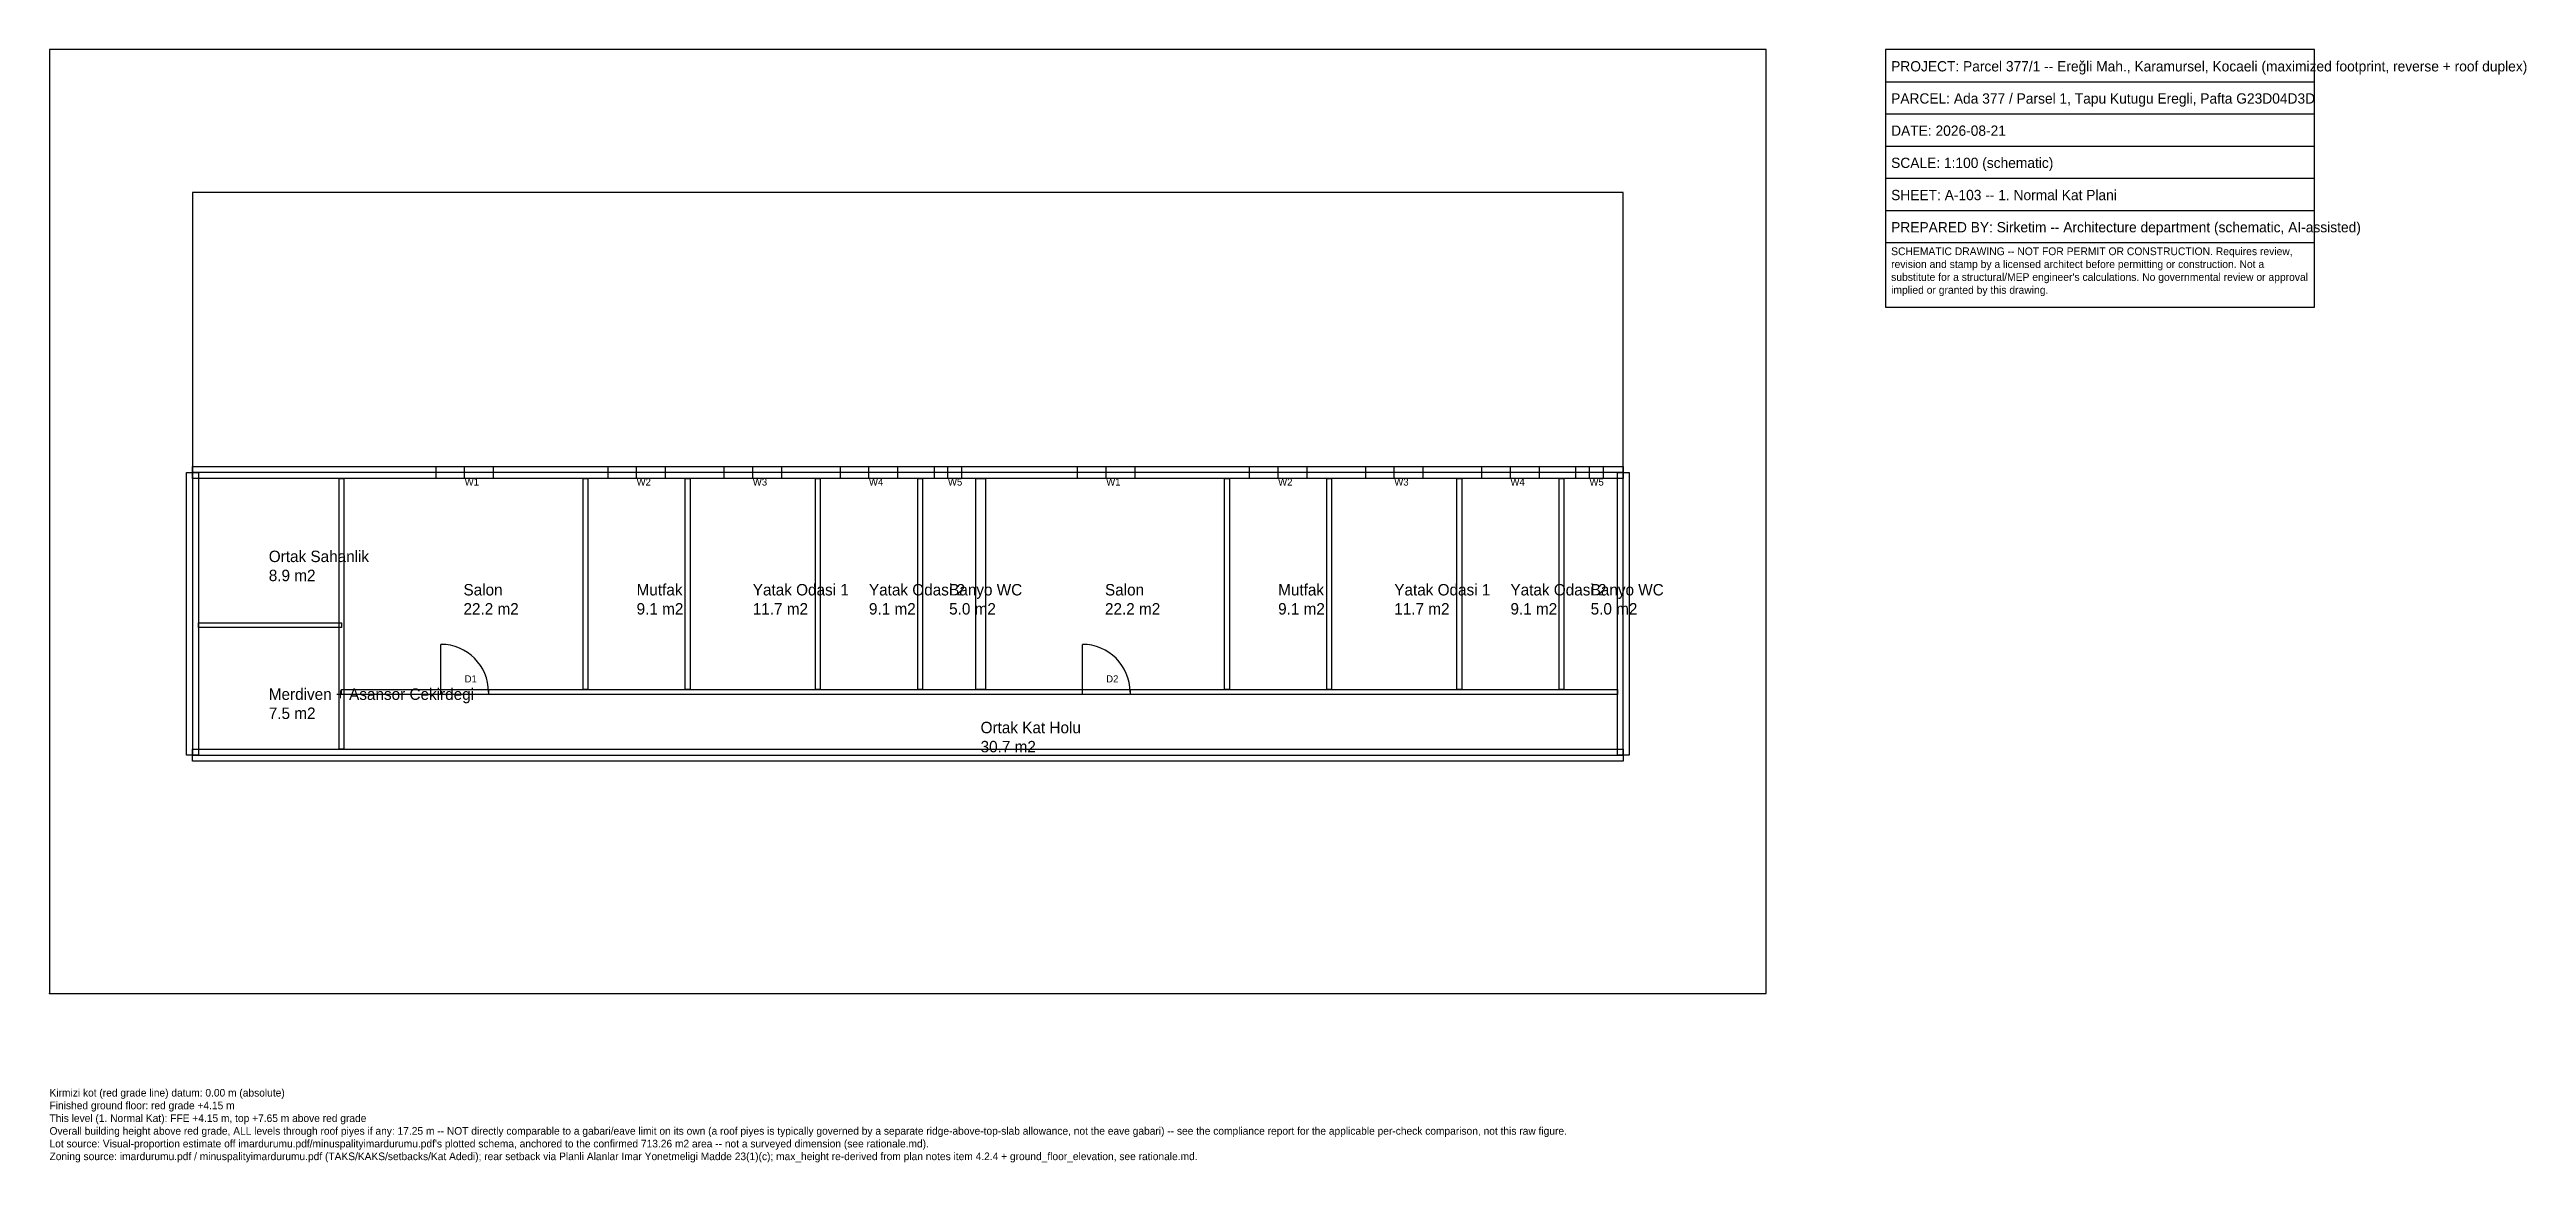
# Paper-space layout 'A-103' of a CAD drawing. Header units: metres. Extents: x 0 to 52, y -3.5 to 19.8.
import ezdxf

# ---------------------------------------------------------------- set-up
doc = ezdxf.new("R2010")
doc.units = ezdxf.units.M
for name, color, linetype in [('A-ANNO-NOTE', 7, 'Continuous'), ('A-ANNO-NPLT', 8, 'Continuous'), ('A-ANNO-TTLB', 7, 'Continuous'), ('A-AREA-IDEN', 2, 'Continuous'), ('A-AREA-PLAN', 4, 'Continuous'), ('A-DOOR', 3, 'Continuous'), ('A-GLAZ', 5, 'Continuous'), ('A-WALL', 7, 'Continuous'), ('A-WALL-INTR', 7, 'Continuous'), ('C-PROP', 1, 'Continuous'), ('Z-DATA-NOPLOT', 8, 'Continuous')]:
    doc.layers.add(name, color=color, linetype=linetype)

psp = doc.layouts.new('A-103')

# ---------------------------------------------------------------- linework, layer by layer
at = {"layer": 'A-ANNO-NPLT'}
psp.add_lwpolyline([(3, 5), (33.02, 5), (33.02, 16.8), (3, 16.8)], close=True, dxfattribs=at)
at = {"layer": 'A-ANNO-TTLB'}
for p, q in [((38.52, 19.125), (47.52, 19.125)), ((38.52, 18.45), (47.52, 18.45)), ((38.52, 17.775), (47.52, 17.775)), ((38.52, 17.1), (47.52, 17.1)), ((38.52, 16.425), (47.52, 16.425)), ((38.52, 15.75), (47.52, 15.75))]:
    psp.add_line(p, q, dxfattribs=at)
psp.add_lwpolyline([(38.52, 14.4), (47.52, 14.4), (47.52, 19.8), (38.52, 19.8)], close=True, dxfattribs=at)
at = {"layer": 'A-AREA-IDEN'}
for points in [[(3.125, 7.775), (6.075, 7.775), (6.075, 10.805), (3.125, 10.805)], [(6.175, 6.375), (11.195, 6.375), (11.195, 10.805), (6.175, 10.805)], [(11.295, 6.375), (13.34, 6.375), (13.34, 10.805), (11.295, 10.805)], [(13.44, 6.375), (16.07, 6.375), (16.07, 10.805), (13.44, 10.805)], [(16.17, 6.375), (18.215, 6.375), (18.215, 10.805), (16.17, 10.805)], [(18.315, 6.375), (19.435, 6.375), (19.435, 10.805), (18.315, 10.805)], [(19.635, 6.375), (24.655, 6.375), (24.655, 10.805), (19.635, 10.805)], [(24.755, 6.375), (26.8, 6.375), (26.8, 10.805), (24.755, 10.805)], [(26.9, 6.375), (29.53, 6.375), (29.53, 10.805), (26.9, 10.805)], [(29.63, 6.375), (31.675, 6.375), (31.675, 10.805), (29.63, 10.805)], [(31.775, 6.375), (32.895, 6.375), (32.895, 10.805), (31.775, 10.805)], [(3.125, 5.125), (6.075, 5.125), (6.075, 7.675), (3.125, 7.675)], [(6.175, 5.125), (32.895, 5.125), (32.895, 6.275), (6.175, 6.275)]]:
    psp.add_lwpolyline(points, close=True, dxfattribs=at)
at = {"layer": 'A-AREA-PLAN'}
psp.add_lwpolyline([(3, 5), (33.02, 5), (33.02, 10.93), (3, 10.93)], close=True, dxfattribs=at)
at = {"layer": 'A-DOOR'}
for p, q in [((8.21, 6.325), (8.21, 7.325)), ((21.67, 6.325), (21.67, 7.325))]:
    psp.add_line(p, q, dxfattribs=at)
for points in [[(8.21, 6.375), (9.21, 6.375), (9.21, 6.275), (8.21, 6.275)], [(21.67, 6.375), (22.67, 6.375), (22.67, 6.275), (21.67, 6.275)]]:
    psp.add_lwpolyline(points, close=True, dxfattribs=at)
for centre in [(8.21, 6.325), (21.67, 6.325)]:
    psp.add_arc(centre, 1, 0, 90, dxfattribs=at)
at = {"layer": 'A-GLAZ'}
for p, q in [((8.71, 10.805), (8.71, 11.055)), ((12.3175, 10.805), (12.3175, 11.055)), ((14.755, 10.805), (14.755, 11.055)), ((17.1925, 10.805), (17.1925, 11.055)), ((18.85, 10.805), (18.85, 11.055)), ((22.17, 10.805), (22.17, 11.055)), ((25.7775, 10.805), (25.7775, 11.055)), ((28.215, 10.805), (28.215, 11.055)), ((30.6525, 10.805), (30.6525, 11.055)), ((32.31, 10.805), (32.31, 11.055))]:
    psp.add_line(p, q, dxfattribs=at)
for points in [[(9.31, 10.805), (8.11, 10.805), (8.11, 11.055), (9.31, 11.055)], [(12.9175, 10.805), (11.7175, 10.805), (11.7175, 11.055), (12.9175, 11.055)], [(15.355, 10.805), (14.155, 10.805), (14.155, 11.055), (15.355, 11.055)], [(17.7925, 10.805), (16.5925, 10.805), (16.5925, 11.055), (17.7925, 11.055)], [(19.135, 10.805), (18.565, 10.805), (18.565, 11.055), (19.135, 11.055)], [(22.77, 10.805), (21.57, 10.805), (21.57, 11.055), (22.77, 11.055)], [(26.3775, 10.805), (25.1775, 10.805), (25.1775, 11.055), (26.3775, 11.055)], [(28.815, 10.805), (27.615, 10.805), (27.615, 11.055), (28.815, 11.055)], [(31.2525, 10.805), (30.0525, 10.805), (30.0525, 11.055), (31.2525, 11.055)], [(32.595, 10.805), (32.025, 10.805), (32.025, 11.055), (32.595, 11.055)]]:
    psp.add_lwpolyline(points, close=True, dxfattribs=at)
at = {"layer": 'A-WALL'}
for points in [[(3.125, 10.93), (3.125, 5), (2.875, 5), (2.875, 10.93)], [(33.02, 10.805), (3, 10.805), (3, 11.055), (33.02, 11.055)], [(32.895, 5), (32.895, 10.93), (33.145, 10.93), (33.145, 5)], [(3, 5.125), (33.02, 5.125), (33.02, 4.875), (3, 4.875)]]:
    psp.add_lwpolyline(points, close=True, dxfattribs=at)
at = {"layer": 'A-WALL-INTR'}
for points in [[(6.075, 5.125), (6.075, 10.805), (6.175, 10.805), (6.175, 5.125)], [(11.195, 6.375), (11.195, 10.805), (11.295, 10.805), (11.295, 6.375)], [(13.34, 6.375), (13.34, 10.805), (13.44, 10.805), (13.44, 6.375)], [(16.07, 6.375), (16.07, 10.805), (16.17, 10.805), (16.17, 6.375)], [(18.215, 6.375), (18.215, 10.805), (18.315, 10.805), (18.315, 6.375)], [(19.435, 6.375), (19.435, 10.805), (19.635, 10.805), (19.635, 6.375)], [(24.655, 6.375), (24.655, 10.805), (24.755, 10.805), (24.755, 6.375)], [(26.8, 6.375), (26.8, 10.805), (26.9, 10.805), (26.9, 6.375)], [(29.53, 6.375), (29.53, 10.805), (29.63, 10.805), (29.63, 6.375)], [(31.675, 6.375), (31.675, 10.805), (31.775, 10.805), (31.775, 6.375)], [(3.125, 7.775), (6.125, 7.775), (6.125, 7.675), (3.125, 7.675)], [(6.125, 6.375), (32.895, 6.375), (32.895, 6.275), (6.125, 6.275)]]:
    psp.add_lwpolyline(points, close=True, dxfattribs=at)
at = {"layer": 'C-PROP'}
psp.add_lwpolyline([(0, 0), (36.02, 0), (36.02, 19.8), (0, 19.8)], close=True, dxfattribs=at)
at = {"layer": 'Z-DATA-NOPLOT'}
psp.add_point((0, 0), dxfattribs=at)

# ---------------------------------------------------------------- texts
at = {"layer": 'A-ANNO-NOTE', "insert": (0, -2), "char_height": 0.16, "attachment_point": 1}
psp.add_mtext("Kirmizi kot (red grade line) datum: 0.00 m (absolute)\\PFinished ground floor: red grade +4.15 m\\PThis level (1. Normal Kat): FFE +4.15 m, top +7.65 m above red grade\\POverall building height above red grade, ALL levels through roof piyes if any: 17.25 m -- NOT directly comparable to a gabari/eave limit on its own (a roof piyes is typically governed by a separate ridge-above-top-slab allowance, not the eave gabari) -- see the compliance report for the applicable per-check comparison, not this raw figure.\\PLot source: Visual-proportion estimate off imardurumu.pdf/minuspalityimardurumu.pdf's plotted schema, anchored to the confirmed 713.26 m2 area -- not a surveyed dimension (see rationale.md).\\PZoning source: imardurumu.pdf / minuspalityimardurumu.pdf (TAKS/KAKS/setbacks/Kat Adedi); rear setback via Planli Alanlar Imar Yonetmeligi Madde 23(1)(c); max_height re-derived from plan notes item 4.2.4 + ground_floor_elevation, see rationale.md.", dxfattribs=at)
at = {"layer": 'A-ANNO-TTLB'}
for s, p in [('PROJECT: Parcel 377/1 -- Ereğli Mah., Karamursel, Kocaeli (maximized footprint, reverse + roof duplex)', (38.64, 19.341)), ('PARCEL: Ada 377 / Parsel 1, Tapu Kutugu Eregli, Pafta G23D04D3D', (38.64, 18.666)), ('DATE: 2026-08-21', (38.64, 17.991)), ('SCALE: 1:100 (schematic)', (38.64, 17.316)), ('SHEET: A-103 -- 1. Normal Kat Plani', (38.64, 16.641)), ('PREPARED BY: Sirketim -- Architecture department (schematic, AI-assisted)', (38.64, 15.966))]:
    psp.add_text(s, height=0.216, dxfattribs=at).set_placement(p)
at = {"layer": 'A-ANNO-TTLB', "insert": (38.64, 15.65), "char_height": 0.162, "width": 8.76, "attachment_point": 1}
psp.add_mtext("SCHEMATIC DRAWING -- NOT FOR PERMIT OR CONSTRUCTION. Requires review, revision and stamp by a licensed architect before permitting or construction. Not a substitute for a structural/MEP engineer's calculations. No governmental review or approval implied or granted by this drawing.", dxfattribs=at)
at = {"layer": 'A-AREA-IDEN', "char_height": 0.24, "attachment_point": 1}
for s, insert in [('Ortak Sahanlik\\P8.9 m2', (4.6, 9.29)), ('Salon\\P22.2 m2', (8.685, 8.59)), ('Mutfak\\P9.1 m2', (12.3175, 8.59)), ('Yatak Odasi 1\\P11.7 m2', (14.755, 8.59)), ('Yatak Odasi 2\\P9.1 m2', (17.1925, 8.59)), ('Banyo WC\\P5.0 m2', (18.875, 8.59)), ('Salon\\P22.2 m2', (22.145, 8.59)), ('Mutfak\\P9.1 m2', (25.7775, 8.59)), ('Yatak Odasi 1\\P11.7 m2', (28.215, 8.59)), ('Yatak Odasi 2\\P9.1 m2', (30.6525, 8.59)), ('Banyo WC\\P5.0 m2', (32.335, 8.59)), ('Merdiven + Asansor Cekirdegi\\P7.5 m2', (4.6, 6.4)), ('Ortak Kat Holu\\P30.7 m2', (19.535, 5.7))]:
    psp.add_mtext(s, dxfattribs=dict(at, insert=insert))
at = {"layer": 'A-DOOR'}
for s, p in [('D1', (8.71, 6.525)), ('D2', (22.17, 6.525))]:
    psp.add_text(s, height=0.15, dxfattribs=at).set_placement(p)
at = {"layer": 'A-GLAZ'}
for s, p in [('W1', (8.71, 10.655)), ('W2', (12.3175, 10.655)), ('W3', (14.755, 10.655)), ('W4', (17.1925, 10.655)), ('W5', (18.85, 10.655)), ('W1', (22.17, 10.655)), ('W2', (25.7775, 10.655)), ('W3', (28.215, 10.655)), ('W4', (30.6525, 10.655)), ('W5', (32.31, 10.655))]:
    psp.add_text(s, height=0.15, dxfattribs=at).set_placement(p)

doc.saveas('drawing.dxf')
